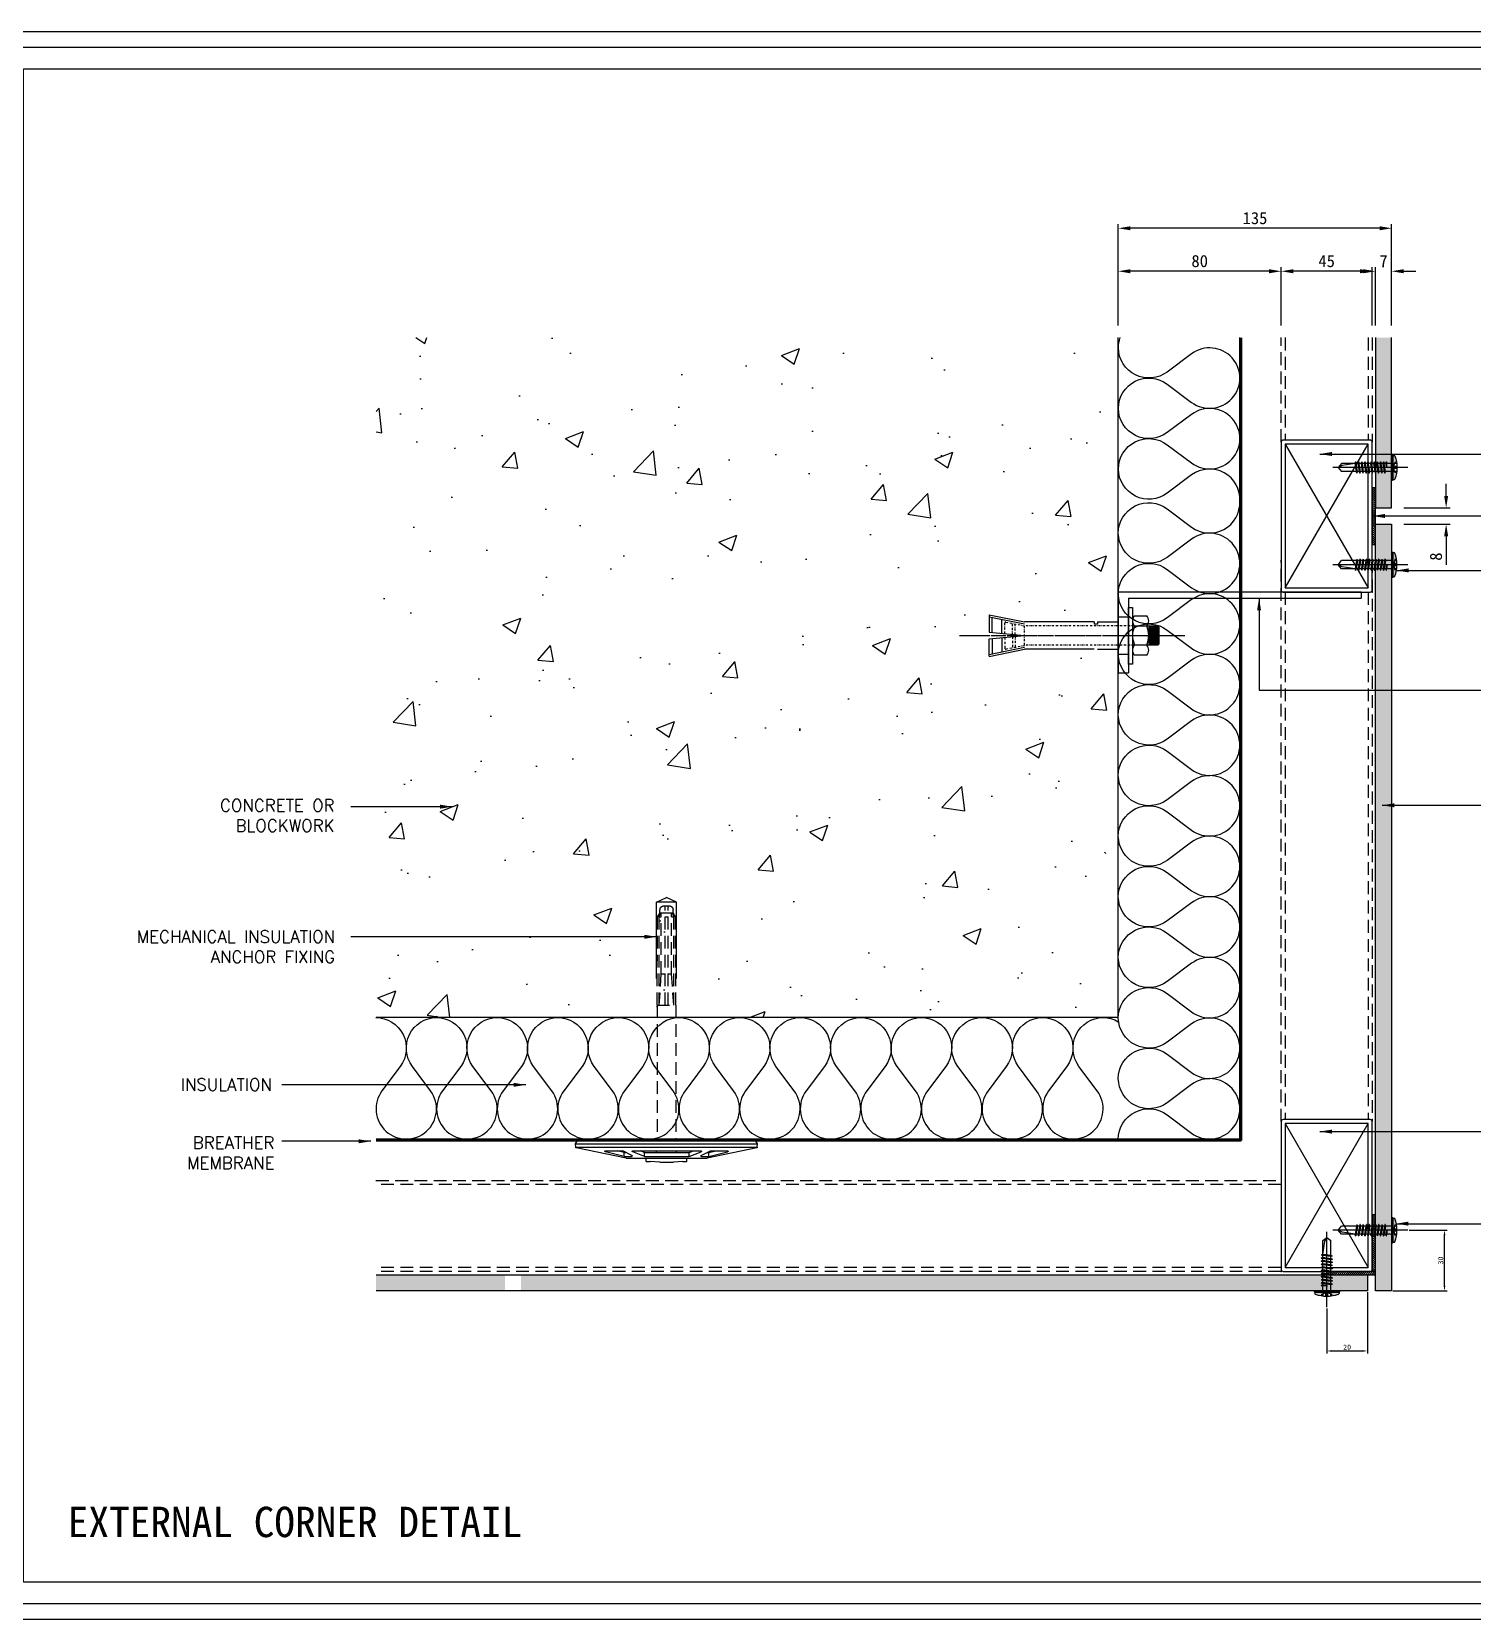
# Model space of a CAD drawing. Header units: millimetres. Extents: x 6755 to 21493, y 282 to 5565.
# Drawn here: x 10101 to 10812, y 2635 to 3419 of the extents above; entities that cross this region are included whole.
import ezdxf

# ---------------------------------------------------------------- set-up
doc = ezdxf.new("R2010")
doc.units = ezdxf.units.MM
doc.header["$MEASUREMENT"] = 0
for name, pattern in [('CENTER', [7.75, 7.25, -0.25, 0, -0.25]), ('DASHDOTX2', [2, 1, -0.5, 0, -0.5]), ('DASHED2', [9.525, 6.35, -3.175]), ('HIDDEN', [0.375, 0.25, -0.125])]:
    doc.linetypes.add(name, pattern=pattern)
for name, color, linetype in [('3', 3, 'Continuous'), ('Bolt', 1, 'Continuous'), ('BREATHER', 150, 'Continuous'), ('DIM', 1, 'Continuous'), ('Dims', 1, 'Continuous'), ('Dämmstoff Miwo', 6, 'Continuous'), ('INSULATION', 2, 'Continuous'), ('Pressings', 3, 'Continuous'), ('Rohbau', 4, 'Continuous'), ('Structure', 6, 'Continuous')]:
    doc.layers.add(name, color=color, linetype=linetype)
for name, color, linetype, true_color in [('4', 4, 'Continuous', 0x00ffff), ('Components', 7, 'Continuous', 0x000000), ('nt', 7, 'Continuous', 0x994c00), ('NT Panel', 7, 'Continuous', 0xbfff7f), ('TE 07', 7, 'Continuous', 0x000000), ('TEXT', 2, 'Continuous', 0xffff00)]:
    doc.layers.add(name, color=color, linetype=linetype, true_color=true_color)
doc.styles.add('style1', font='simplex.shx')
doc.dimstyles.new('ISO-25', dxfattribs={"dimtxt": 2.5, "dimasz": 2.5, "dimexe": 1.25, "dimexo": 0.625, "dimtad": 1, "dimtxsty": 'Standard', "dimcen": 2.5, "dimadec": 0, "dimazin": 0, "dimtfac": 1, "dimtmove": 0, "dimatfit": 3, "dimfxl": 1, "dimarcsym": 0})
doc.dimstyles.new('Telling', dxfattribs={"dimscale": 2, "dimtxt": 3, "dimasz": 3, "dimexe": 1, "dimexo": 3, "dimgap": 1, "dimtad": 1, "dimdec": 1, "dimrnd": 1, "dimdsep": 46, "dimtxsty": 'Standard', "dimcen": 3, "dimclrd": 1, "dimclre": 1, "dimclrt": 2, "dimadec": 0, "dimazin": 0, "dimtfac": 1, "dimtdec": 1, "dimtofl": 0, "dimtmove": 0, "dimatfit": 0, "dimfxl": 1, "dimtolj": 1, "dimtzin": 0, "dimlwe": -1, "dimarcsym": 0})

# ---------------------------------------------------------------- blocks, each defined once
blk = doc.blocks.new('AL-TEMPLATE')
at = {"color": 9, "true_color": 0xc0c0c0}
blk.add_lwpolyline([(1976.34, 1509.45), (2808.34, 1509.45), (2808.34, 927.05), (1976.34, 927.05)], close=True, dxfattribs=at)
at = {"layer": 'nt', "color": 254, "linetype": 'Continuous', "true_color": 0xd6d6d6}
blk.add_lwpolyline([(1972.34, 1515.25), (1972.34, 921.25), (2812.34, 921.25), (2812.34, 1515.25)], close=True, dxfattribs=at)
at = {"layer": 'TE 07'}
blk.add_lwpolyline([(1984.07, 1501.32), (2709.08, 1501.32), (2709.08, 935.18), (1984.07, 935.18)], close=True, dxfattribs=at)
blk = doc.blocks.new('al-anchor')
at = {"layer": 'Bolt', "linetype": 'CENTER'}
blk.add_line((450.14, 842.38), (450.14, 731.04), dxfattribs=at)
at = {"layer": 'Bolt'}
for p, q in [((439.86, 827.7), (443.41, 810.18)), ((439.91, 827.7), (448.48, 827.7)), ((440.85, 827.7), (444.33, 810.28)), ((448.61, 826.25), (441.21, 826.25)), ((448.48, 827.7), (450.14, 810.18)), ((451.8, 827.7), (450.14, 810.18)), ((451.66, 826.25), (459.07, 826.25)), ((460.37, 827.7), (451.8, 827.7)), ((459.43, 827.7), (455.95, 810.28)), ((460.42, 827.7), (456.87, 810.28)), ((449.08, 821.34), (442.12, 821.34)), ((451.19, 821.34), (458.16, 821.34)), ((443.41, 775.78), (443.41, 810.18)), ((456.87, 775.78), (456.87, 810.28)), ((443.41, 774.2), (443.41, 763.88)), ((455.68, 774.2), (455.68, 775.78)), ((456.87, 775.78), (455.68, 775.78)), ((456.87, 774.2), (455.68, 774.2)), ((456.87, 774.2), (456.87, 763.88)), ((440.9, 763.88), (440.9, 758.88)), ((459.37, 763.88), (440.9, 763.88)), ((459.37, 763.88), (459.37, 758.88)), ((440.39, 749.86), (440.39, 755.86)), ((445.39, 744.36), (445.39, 755.86)), ((454.89, 755.86), (454.89, 744.36)), ((459.89, 755.86), (459.89, 749.86)), ((454.89, 748.86), (445.39, 748.86)), ((454.89, 748.36), (445.39, 748.36)), ((454.89, 747.86), (445.39, 747.86)), ((454.89, 747.36), (445.39, 747.36)), ((454.89, 746.86), (445.39, 746.86)), ((454.89, 746.36), (445.39, 746.36)), ((454.89, 745.86), (445.39, 745.86)), ((454.89, 745.36), (445.39, 745.36)), ((454.89, 744.86), (445.39, 744.86)), ((454.89, 744.36), (445.39, 744.36)), ((445.39, 744.36), (445.89, 743.86)), ((454.39, 743.86), (445.89, 743.86)), ((454.39, 743.86), (454.89, 744.36))]:
    blk.add_line(p, q, dxfattribs=at)
at = {"layer": 'Bolt', "linetype": 'DASHDOTX2'}
for p, q in [((443.46, 819.5), (445.3, 810.28)), ((449.21, 819.98), (443.96, 819.98)), ((449.57, 816.12), (444.14, 816.12)), ((450.7, 816.12), (456.14, 816.12)), ((451.07, 819.98), (456.31, 819.98)), ((456.81, 819.5), (454.98, 810.28)), ((449.7, 814.8), (444.4, 814.8)), ((445.39, 755.86), (445.39, 810.18)), ((445.39, 810.18), (454.89, 810.18)), ((450.58, 814.8), (455.88, 814.8)), ((454.89, 755.86), (454.89, 810.18))]:
    blk.add_line(p, q, dxfattribs=at)
at = {"layer": 'Bolt'}
blk.add_lwpolyline([(436, 758.88), (464, 758.88), (464, 756.88), (436, 756.88)], close=True, dxfattribs=at)
at = {"layer": 'Bolt', "linetype": 'DASHDOTX2'}
for centre, start, end in [((443.98, 819.46), 91.52986, 176.30446), ((456.3, 819.46), 3.69554, 88.47014)]:
    blk.add_arc(centre, 0.513, start, end, dxfattribs=at)
at = {"layer": 'Bolt'}
for centre, radius, start, end in [((442.89, 753.3), 3.58, 45.68303, 134.31697), ((450.14, 745.29), 11.58, 65.79031, 114.20969), ((457.39, 753.3), 3.58, 45.68303, 134.31697), ((442.89, 752.42), 3.58, 225.68303, 314.31697), ((450.14, 760.42), 11.58, 245.79031, 294.20969), ((457.39, 752.42), 3.58, 225.68303, 314.31697)]:
    blk.add_arc(centre, radius, start, end, dxfattribs=at)
blk = doc.blocks.new('AL-BRACKET')
at = {"layer": 'Pressings'}
for p, q in [((-5145.55, 4124.62), (-5185.55, 4124.62)), ((-5185.55, 4124.62), (-5185.55, 4119.62)), ((-5145.55, 4004.62), (-5145.55, 4124.62)), ((-5148.55, 4119.62), (-5185.55, 4119.62)), ((-5148.55, 4119.62), (-5148.55, 4004.62)), ((-5145.55, 4004.62), (-5148.55, 4004.62))]:
    blk.add_line(p, q, dxfattribs=at)
blk = doc.blocks.new('*D85')
at = {"layer": 'Defpoints', "color": 0, "transparency": 16777216}
for p in [(10772.16, 3183.36), (10799.07, 3183.36), (10772.16, 3175.36)]:
    blk.add_point(p, dxfattribs=at)
at = {"layer": 'Dims', "color": 1, "lineweight": -2, "transparency": 16777216}
for p, q in [((10799.07, 3189.36), (10799.07, 3195.36)), ((10799.07, 3169.36), (10799.07, 3155.36))]:
    blk.add_line(p, q, dxfattribs=at)
at = {"layer": 'Dims', "color": 1, "transparency": 16777216}
for p, q in [((10778.16, 3183.36), (10801.07, 3183.36)), ((10778.16, 3175.36), (10801.07, 3175.36))]:
    blk.add_line(p, q, dxfattribs=at)
for points in [[(10798.07, 3189.36), (10800.07, 3189.36), (10799.07, 3183.36)], [(10798.07, 3169.36), (10800.07, 3169.36), (10799.07, 3175.36)]]:
    blk.add_solid(points, dxfattribs=at)
at = {"layer": 'Dims', "color": 2, "transparency": 16777216, "insert": (10794.07, 3159.36), "char_height": 6, "attachment_point": 5, "rotation": 90}
blk.add_mtext('\\A1;8', dxfattribs=at)
blk = doc.blocks.new('75-45_pipe')
at = {"layer": '3', "color": 4}
for p, q in [((-3668.12, 5689.5), (-3739.12, 5648.5)), ((-3739.12, 5689.5), (-3668.12, 5648.5))]:
    blk.add_line(p, q, dxfattribs=at)
blk.add_lwpolyline([(-3740.12, 5646.5), (-3667.12, 5646.5, 0.414214), (-3666.12, 5647.5), (-3666.12, 5690.5, 0.414214), (-3667.12, 5691.5), (-3740.12, 5691.5, 0.414214), (-3741.12, 5690.5), (-3741.12, 5647.5, 0.414214)], format="xyb", close=True, dxfattribs=at)
blk.add_lwpolyline([(-3739.12, 5648.5), (-3668.12, 5648.5), (-3668.12, 5689.5), (-3739.12, 5689.5)], close=True, dxfattribs=at)
at = {"layer": 'DIM'}
for p in [(-3741.12, 5691.5), (-3666.12, 5691.5), (-3741.12, 5646.5), (-3666.12, 5646.5)]:
    blk.add_point(p, dxfattribs=at)
blk = doc.blocks.new('Insulation Anchor')
at = {"layer": 'Components'}
for p, q in [((23834.64, 1327.21), (23832.33, 1322.27)), ((23834.64, 1317.34), (23834.64, 1327.21)), ((23872.33, 1327.21), (23834.64, 1327.21)), ((23834.64, 1317.34), (23832.33, 1322.27)), ((23872.33, 1317.34), (23834.64, 1317.34))]:
    blk.add_line(p, q, dxfattribs=at)
for points in [[(23953.88, 1367.29), (23952.33, 1366.3)], [(23952.33, 1366.3), (23952.33, 1278.31)], [(23953.88, 1367.29), (23953.88, 1277.33)], [(23955.65, 1367.15), (23953.88, 1367.29)], [(23955.65, 1367.15), (23955.65, 1277.47)], [(23955.93, 1366.87), (23955.93, 1366.94), (23955.86, 1366.94), (23955.86, 1367.01), (23955.79, 1367.01), (23955.79, 1367.08), (23955.72, 1367.08), (23955.65, 1367.15)], [(23960.95, 1342.29), (23955.93, 1366.87)], [(23957.84, 1352.46), (23957.84, 1352.53), (23957.77, 1352.6), (23957.77, 1352.68), (23957.7, 1352.68), (23957.63, 1352.68), (23957.56, 1352.68), (23957.49, 1352.68), (23957.41, 1352.6), (23957.34, 1352.53), (23957.34, 1352.46)], [(23957.34, 1352.46), (23957.34, 1344.13)], [(23960.1, 1343.14), (23957.84, 1352.46)], [(23958.19, 1343.14), (23957.34, 1346.6)], [(23957.34, 1344.13), (23957.41, 1343.92)], [(23959.67, 1339.4), (23957.41, 1343.92)], [(23958.19, 1343.14), (23958.19, 1342.37)], [(23960.1, 1343.14), (23958.19, 1343.14)], [(23960.1, 1343.14), (23960.1, 1339.54)], [(23960.95, 1342.29), (23960.95, 1302.25)], [(23957.84, 1339.05), (23957.77, 1339.05), (23957.77, 1339.12), (23957.7, 1339.12), (23957.7, 1339.19), (23957.63, 1339.19), (23957.56, 1339.19), (23957.49, 1339.19), (23957.49, 1339.12), (23957.41, 1339.12), (23957.41, 1339.05), (23957.34, 1339.05), (23957.34, 1338.98), (23957.34, 1338.9)], [(23957.34, 1338.9), (23957.34, 1305.29)], [(23960.1, 1333.11), (23958.19, 1333.11), (23957.34, 1335.3)], [(23960.1, 1333.11), (23957.84, 1338.98)], [(23958.19, 1333.11), (23958.19, 1311.15)], [(23959.67, 1339.4), (23959.75, 1339.4), (23959.75, 1339.33), (23959.82, 1339.33), (23959.82, 1339.26), (23959.89, 1339.26), (23959.96, 1339.26), (23959.96, 1339.33), (23960.03, 1339.33), (23960.03, 1339.4), (23960.1, 1339.4), (23960.1, 1339.47), (23960.1, 1339.54)], [(23960.1, 1333.11), (23960.1, 1311.15)], [(23958.19, 1327.18), (23957.34, 1327.18)], [(23962.57, 1332.27), (23960.95, 1332.27)], [(23962.57, 1332.27), (23962.57, 1330.29)], [(23963.06, 1325.63), (23962.57, 1330.29)], [(23963.06, 1325.63), (23963.06, 1318.92)], [(23958.19, 1317.37), (23957.34, 1317.37)], [(23962.57, 1314.26), (23963.06, 1318.92)], [(23960.1, 1311.15), (23958.19, 1311.15), (23957.34, 1308.96)], [(23960.1, 1311.15), (23957.84, 1305.22)], [(23962.57, 1312.28), (23960.95, 1312.28)], [(23962.57, 1314.26), (23962.57, 1312.28)], [(23955.93, 1277.68), (23960.95, 1302.25)], [(23957.34, 1305.29), (23957.34, 1305.22), (23957.41, 1305.22), (23957.41, 1305.15), (23957.49, 1305.15), (23957.49, 1305.08), (23957.56, 1305.08), (23957.63, 1305.08), (23957.7, 1305.08), (23957.7, 1305.15), (23957.77, 1305.15), (23957.84, 1305.22)], [(23959.67, 1305.15), (23957.41, 1300.63)], [(23958.19, 1302.25), (23958.19, 1301.41)], [(23960.1, 1305.01), (23960.1, 1305.08), (23960.1, 1305.15), (23960.03, 1305.22), (23959.96, 1305.22), (23959.96, 1305.29), (23959.89, 1305.29), (23959.82, 1305.29), (23959.82, 1305.22), (23959.75, 1305.22), (23959.67, 1305.22), (23959.67, 1305.15)], [(23960.1, 1305.01), (23960.1, 1301.41)], [(23960.1, 1301.41), (23958.19, 1301.41), (23957.34, 1297.95)], [(23957.41, 1300.63), (23957.34, 1300.42)], [(23957.34, 1300.42), (23957.34, 1292.16)], [(23960.1, 1301.41), (23957.84, 1292.09)], [(23957.34, 1292.16), (23957.34, 1292.09), (23957.34, 1292.01), (23957.41, 1292.01), (23957.41, 1291.94), (23957.49, 1291.94), (23957.49, 1291.87), (23957.56, 1291.87), (23957.63, 1291.87), (23957.7, 1291.87), (23957.7, 1291.94), (23957.77, 1291.94), (23957.77, 1292.01), (23957.84, 1292.01), (23957.84, 1292.09)], [(23955.65, 1277.47), (23953.88, 1277.33), (23952.33, 1278.31)], [(23955.65, 1277.47), (23955.72, 1277.47), (23955.79, 1277.47), (23955.79, 1277.54), (23955.86, 1277.54), (23955.86, 1277.61), (23955.93, 1277.61), (23955.93, 1277.68)]]:
    blk.add_lwpolyline(points, dxfattribs=at)
at = {"layer": 'Components', "linetype": 'HIDDEN', "ltscale": 25}
for points in [[(23838.39, 1325.56), (23838.25, 1325.49), (23838.18, 1325.49), (23838.11, 1325.49), (23837.97, 1325.49), (23837.9, 1325.49), (23837.76, 1325.42), (23837.69, 1325.42), (23837.62, 1325.35), (23837.55, 1325.35), (23837.4, 1325.28), (23837.33, 1325.2), (23837.26, 1325.2), (23837.19, 1325.13), (23837.12, 1325.06), (23837.05, 1324.99), (23836.98, 1324.92), (23836.91, 1324.85), (23836.84, 1324.78), (23836.77, 1324.71), (23836.7, 1324.64), (23836.7, 1324.57), (23836.63, 1324.5), (23836.56, 1324.43), (23836.56, 1324.29), (23836.49, 1324.22), (23836.49, 1324.15), (23836.42, 1324), (23836.42, 1323.93), (23836.42, 1323.86), (23836.42, 1323.72), (23836.35, 1323.65), (23836.35, 1323.51)], [(23839.81, 1325.56), (23838.39, 1325.56)], [(23841.78, 1326.69), (23839.81, 1325.49)], [(23841.78, 1325.84), (23839.81, 1325.2)], [(23839.81, 1325.49), (23839.81, 1319.06)], [(23885.5, 1326.97), (23841.78, 1326.69)], [(23841.78, 1326.69), (23841.78, 1326.69)], [(23885.5, 1325.84), (23841.78, 1325.84)], [(23841.78, 1325.84), (23841.78, 1324.85)], [(23885.5, 1325.84), (23869.96, 1324.85)], [(23885.5, 1327.04), (23885.5, 1317.51)], [(23885.5, 1326.97), (23952.33, 1326.97)], [(23836.35, 1321.04), (23836.35, 1320.9), (23836.42, 1320.83), (23836.42, 1320.76), (23836.42, 1320.61), (23836.42, 1320.54), (23836.49, 1320.47), (23836.49, 1320.33), (23836.56, 1320.26), (23836.56, 1320.19), (23836.63, 1320.05), (23836.7, 1319.98), (23836.7, 1319.91), (23836.77, 1319.84), (23836.84, 1319.77), (23836.91, 1319.7), (23836.98, 1319.63), (23837.05, 1319.56), (23837.12, 1319.48), (23837.19, 1319.41), (23837.26, 1319.34), (23837.33, 1319.34), (23837.4, 1319.27), (23837.55, 1319.2), (23837.62, 1319.2), (23837.69, 1319.13), (23837.76, 1319.13), (23837.9, 1319.13), (23837.97, 1319.06), (23838.11, 1319.06), (23838.18, 1319.06), (23838.25, 1319.06), (23838.39, 1319.06)], [(23836.42, 1323.51), (23836.42, 1321.04)], [(23885.5, 1323.02), (23836.42, 1323.02)], [(23885.5, 1321.53), (23836.42, 1321.53)], [(23839.81, 1319.06), (23838.39, 1319.06)], [(23869.96, 1324.85), (23839.81, 1324.85)], [(23869.96, 1319.77), (23839.81, 1319.77)], [(23841.78, 1318.71), (23839.81, 1319.34)], [(23841.78, 1317.86), (23839.81, 1319.06)], [(23841.78, 1323.02), (23841.78, 1321.53)], [(23841.78, 1319.77), (23841.78, 1318.71)], [(23885.5, 1318.71), (23841.78, 1318.71)], [(23885.5, 1317.65), (23841.78, 1317.86)], [(23841.78, 1317.86), (23841.78, 1317.86)], [(23869.96, 1324.85), (23869.96, 1323.02)], [(23869.96, 1321.53), (23869.96, 1319.77)], [(23885.5, 1318.71), (23869.96, 1319.77)], [(23885.5, 1317.65), (23952.33, 1317.65)]]:
    blk.add_lwpolyline(points, dxfattribs=at)
blk = doc.blocks.new('*D131')
at = {"layer": 'Defpoints', "color": 0, "transparency": 16777216}
for p in [(10764.16, 3300.29), (10764.16, 3267.55), (10772.16, 3267.55)]:
    blk.add_point(p, dxfattribs=at)
at = {"layer": 'Dims', "color": 1, "transparency": 16777216}
for p, q in [((10764.16, 3273.55), (10764.16, 3302.29)), ((10772.16, 3273.55), (10772.16, 3302.29))]:
    blk.add_line(p, q, dxfattribs=at)
at = {"layer": 'Dims', "color": 1, "lineweight": -2, "transparency": 16777216}
for p, q in [((10758.16, 3300.29), (10752.16, 3300.29)), ((10778.16, 3300.29), (10784.16, 3300.29))]:
    blk.add_line(p, q, dxfattribs=at)
at = {"layer": 'Dims', "color": 1, "transparency": 16777216}
for points in [[(10758.16, 3301.29), (10758.16, 3299.29), (10764.16, 3300.29)], [(10778.16, 3301.29), (10778.16, 3299.29), (10772.16, 3300.29)]]:
    blk.add_solid(points, dxfattribs=at)
at = {"layer": 'Dims', "color": 2, "transparency": 16777216, "insert": (10768.16, 3305.29), "char_height": 6, "attachment_point": 5}
blk.add_mtext('\\A1;7', dxfattribs=at)
blk = doc.blocks.new('*D132')
at = {"layer": 'Defpoints', "color": 0, "transparency": 16777216}
for p in [(10717.56, 3300.29), (10717.56, 3267.55), (10762.56, 3267.55)]:
    blk.add_point(p, dxfattribs=at)
at = {"layer": 'Dims', "color": 1, "transparency": 16777216}
for p, q in [((10717.56, 3273.55), (10717.56, 3302.29)), ((10762.56, 3273.55), (10762.56, 3302.29))]:
    blk.add_line(p, q, dxfattribs=at)
at = {"layer": 'Dims', "color": 1, "lineweight": -2, "transparency": 16777216}
blk.add_line((10756.56, 3300.29), (10723.56, 3300.29), dxfattribs=at)
at = {"layer": 'Dims', "color": 1, "transparency": 16777216}
for points in [[(10723.56, 3301.29), (10723.56, 3299.29), (10717.56, 3300.29)], [(10756.56, 3301.29), (10756.56, 3299.29), (10762.56, 3300.29)]]:
    blk.add_solid(points, dxfattribs=at)
at = {"layer": 'Dims', "color": 2, "transparency": 16777216, "insert": (10740.06, 3305.29), "char_height": 6, "attachment_point": 5}
blk.add_mtext('\\A1;45', dxfattribs=at)
blk = doc.blocks.new('*D133')
at = {"layer": 'Defpoints', "color": 0, "transparency": 16777216}
for p in [(10637.16, 3300.29), (10637.16, 3268.18), (10717.56, 3268.18)]:
    blk.add_point(p, dxfattribs=at)
at = {"layer": 'Dims', "color": 1, "transparency": 16777216}
for p, q in [((10637.16, 3274.18), (10637.16, 3302.29)), ((10717.56, 3274.18), (10717.56, 3302.29))]:
    blk.add_line(p, q, dxfattribs=at)
at = {"layer": 'Dims', "color": 1, "lineweight": -2, "transparency": 16777216}
blk.add_line((10711.56, 3300.29), (10643.16, 3300.29), dxfattribs=at)
at = {"layer": 'Dims', "color": 1, "transparency": 16777216}
for points in [[(10643.16, 3301.29), (10643.16, 3299.29), (10637.16, 3300.29)], [(10711.56, 3301.29), (10711.56, 3299.29), (10717.56, 3300.29)]]:
    blk.add_solid(points, dxfattribs=at)
at = {"layer": 'Dims', "color": 2, "transparency": 16777216, "insert": (10677.36, 3305.29), "char_height": 6, "attachment_point": 5}
blk.add_mtext('\\A1;80', dxfattribs=at)
blk = doc.blocks.new('*D134')
at = {"layer": 'Defpoints', "color": 0, "transparency": 16777216}
for p in [(10637.16, 3321.51), (10637.16, 3267.55), (10772.16, 3267.55)]:
    blk.add_point(p, dxfattribs=at)
at = {"layer": 'Dims', "color": 1, "transparency": 16777216}
for p, q in [((10637.16, 3273.55), (10637.16, 3323.51)), ((10772.16, 3273.55), (10772.16, 3323.51))]:
    blk.add_line(p, q, dxfattribs=at)
at = {"layer": 'Dims', "color": 1, "lineweight": -2, "transparency": 16777216}
blk.add_line((10766.16, 3321.51), (10643.16, 3321.51), dxfattribs=at)
at = {"layer": 'Dims', "color": 1, "transparency": 16777216}
for points in [[(10643.16, 3322.51), (10643.16, 3320.51), (10637.16, 3321.51)], [(10766.16, 3322.51), (10766.16, 3320.51), (10772.16, 3321.51)]]:
    blk.add_solid(points, dxfattribs=at)
at = {"layer": 'Dims', "color": 2, "transparency": 16777216, "insert": (10704.66, 3326.51), "char_height": 6, "attachment_point": 5}
blk.add_mtext('\\A1;135', dxfattribs=at)
blk = doc.blocks.new('SDS')
at = {"layer": 'Bolt', "linetype": 'ByBlock'}
h = blk.add_hatch(color=256, dxfattribs=at)
edge = h.paths.add_edge_path()
edge.add_ellipse((2174.69, 2125.01), major_axis=(0.122, 0.122), ratio=1, start_angle=227.4952, end_angle=310.17531, ccw=False)
edge.add_line((2174.7, 2124.83), (2174.22, 2124.83))
edge.add_ellipse((2174.24, 2125.22), major_axis=(-0.273, 0.273), ratio=1, start_angle=58.6705, end_angle=131.97541, ccw=False)
edge.add_ellipse((2189.61, 2130.83), major_axis=(11.84, 11.84), ratio=1, start_angle=143.55947, end_angle=154.91551, ccw=False)
edge.add_line((2173.05, 2128.34), (2173.88, 2128.34))
edge.add_line((2173.88, 2128.34), (2174.53, 2130.83))
edge.add_line((2174.53, 2130.83), (2173.88, 2133.33))
edge.add_line((2173.88, 2133.33), (2173.05, 2133.33))
edge.add_ellipse((2189.61, 2130.83), major_axis=(-11.84, 11.84), ratio=1, start_angle=25.08859, end_angle=36.4366, ccw=False)
edge.add_ellipse((2174.24, 2136.45), major_axis=(-0.273, 0.273), ratio=1, start_angle=-41.97541, end_angle=31.58846, ccw=False)
edge.add_line((2174.22, 2136.83), (2174.7, 2136.83))
edge.add_ellipse((2174.69, 2136.66), major_axis=(0.122, 0.122), ratio=1, start_angle=319.82469, end_angle=402.5048, ccw=False)
edge.add_line((2174.87, 2136.67), (2174.87, 2124.99))
for points in [[(2178.2, 2133.48), (2177.88, 2130.76), (2177.82, 2130.74), (2177.78, 2130.78), (2178.11, 2133.58), (2178.18, 2133.57)], [(2179.36, 2133.58), (2179.41, 2133.58), (2179.43, 2133.56), (2179.45, 2133.48), (2178.81, 2128.1), (2178.75, 2128.08), (2178.7, 2128.1)], [(2180.9, 2133.58), (2180.95, 2133.58), (2180.97, 2133.56), (2180.99, 2133.48), (2180.35, 2128.1), (2180.29, 2128.08), (2180.24, 2128.1)], [(2182.44, 2133.58), (2182.49, 2133.58), (2182.51, 2133.56), (2182.53, 2133.48), (2181.89, 2128.1), (2181.83, 2128.08), (2181.78, 2128.1)], [(2183.98, 2133.58), (2184.03, 2133.58), (2184.05, 2133.56), (2184.07, 2133.48), (2183.43, 2128.1), (2183.37, 2128.08), (2183.32, 2128.1)], [(2185.52, 2133.58), (2185.57, 2133.58), (2185.59, 2133.56), (2185.61, 2133.48), (2184.97, 2128.1), (2184.91, 2128.08), (2184.86, 2128.1)], [(2187.06, 2133.58), (2187.11, 2133.58), (2187.13, 2133.56), (2187.15, 2133.48), (2186.51, 2128.1), (2186.45, 2128.08), (2186.41, 2128.1)], [(2188.6, 2133.58), (2188.65, 2133.58), (2188.67, 2133.56), (2188.69, 2133.48), (2188.05, 2128.1), (2187.99, 2128.08), (2187.95, 2128.1)], [(2190.14, 2133.58), (2190.19, 2133.58), (2190.21, 2133.56), (2190.23, 2133.48), (2189.59, 2128.1), (2189.53, 2128.08), (2189.49, 2128.1)], [(2191.68, 2133.58), (2191.73, 2133.58), (2191.75, 2133.56), (2191.77, 2133.48), (2191.13, 2128.1), (2191.07, 2128.08), (2191.03, 2128.1)], [(2193.22, 2133.58), (2193.27, 2133.58), (2193.3, 2133.56), (2193.32, 2133.48), (2192.68, 2128.1), (2192.62, 2128.08), (2192.57, 2128.1)]]:
    blk.add_hatch(color=256, dxfattribs=at).paths.add_polyline_path(points)
at = {"layer": 'Bolt'}
for p, q in [((2176.23, 2132.83), (2177.87, 2132.83)), ((2177.78, 2130.78), (2178.11, 2133.58)), ((2177.78, 2130.78), (2177.88, 2132.83)), ((2178.07, 2133.56), (2177.88, 2132.83)), ((2177.88, 2130.76), (2178.21, 2133.52)), ((2177.88, 2130.76), (2178.38, 2132.83)), ((2178.18, 2133.57), (2178.38, 2132.83)), ((2178.38, 2132.83), (2179.12, 2132.83)), ((2178.5, 2128.83), (2179.12, 2132.83)), ((2178.7, 2128.1), (2179.36, 2133.58)), ((2178.81, 2128.1), (2179.45, 2133.52)), ((2179, 2128.83), (2179.62, 2132.83)), ((2179.32, 2133.56), (2179.12, 2132.83)), ((2179.42, 2133.57), (2179.62, 2132.83)), ((2179.62, 2132.83), (2180.36, 2132.83)), ((2179.62, 2132.83), (2180.66, 2132.83)), ((2180.04, 2128.83), (2180.66, 2132.83)), ((2180.24, 2128.1), (2180.9, 2133.58)), ((2180.35, 2128.1), (2180.99, 2133.52)), ((2180.54, 2128.83), (2181.16, 2132.83)), ((2180.86, 2133.56), (2180.66, 2132.83)), ((2180.96, 2133.57), (2181.16, 2132.83)), ((2181.16, 2132.83), (2181.9, 2132.83)), ((2181.16, 2132.83), (2182.21, 2132.83)), ((2181.58, 2128.83), (2182.21, 2132.83)), ((2181.78, 2128.1), (2182.44, 2133.58)), ((2181.89, 2128.1), (2182.53, 2133.52)), ((2182.08, 2128.83), (2182.7, 2132.83)), ((2182.4, 2133.56), (2182.21, 2132.83)), ((2182.51, 2133.57), (2182.7, 2132.83)), ((2182.7, 2132.83), (2183.44, 2132.83)), ((2182.7, 2132.83), (2183.75, 2132.83)), ((2183.12, 2128.83), (2183.75, 2132.83)), ((2183.32, 2128.1), (2183.98, 2133.58)), ((2183.43, 2128.1), (2184.07, 2133.52)), ((2183.62, 2128.83), (2184.25, 2132.83)), ((2183.94, 2133.56), (2183.75, 2132.83)), ((2184.05, 2133.57), (2184.25, 2132.83)), ((2184.25, 2132.83), (2184.98, 2132.83)), ((2184.25, 2132.83), (2185.29, 2132.83)), ((2184.67, 2128.83), (2185.29, 2132.83)), ((2184.86, 2128.1), (2185.52, 2133.58)), ((2184.97, 2128.1), (2185.62, 2133.52)), ((2185.16, 2128.83), (2185.79, 2132.83)), ((2185.48, 2133.56), (2185.29, 2132.83)), ((2185.59, 2133.57), (2185.79, 2132.83)), ((2185.79, 2132.83), (2186.52, 2132.83)), ((2185.79, 2132.83), (2186.83, 2132.83)), ((2186.21, 2128.83), (2186.83, 2132.83)), ((2186.41, 2128.1), (2187.06, 2133.58)), ((2186.51, 2128.1), (2187.16, 2133.52)), ((2186.71, 2128.83), (2187.33, 2132.83)), ((2187.02, 2133.56), (2186.83, 2132.83)), ((2187.13, 2133.57), (2187.33, 2132.83)), ((2187.33, 2132.83), (2188.06, 2132.83)), ((2187.33, 2132.83), (2188.37, 2132.83)), ((2187.75, 2128.83), (2188.37, 2132.83)), ((2187.95, 2128.1), (2188.6, 2133.58)), ((2188.05, 2128.1), (2188.7, 2133.52)), ((2188.25, 2128.83), (2188.87, 2132.83)), ((2188.56, 2133.56), (2188.37, 2132.83)), ((2188.67, 2133.57), (2188.87, 2132.83)), ((2188.87, 2132.83), (2189.6, 2132.83)), ((2188.87, 2132.83), (2189.91, 2132.83)), ((2189.29, 2128.83), (2189.91, 2132.83)), ((2189.49, 2128.1), (2190.14, 2133.58)), ((2189.59, 2128.1), (2190.24, 2133.52)), ((2189.79, 2128.83), (2190.41, 2132.83)), ((2190.1, 2133.56), (2189.91, 2132.83)), ((2190.21, 2133.57), (2190.41, 2132.83)), ((2190.41, 2132.83), (2191.14, 2132.83)), ((2190.41, 2132.83), (2191.45, 2132.83)), ((2190.83, 2128.83), (2191.45, 2132.83)), ((2191.03, 2128.1), (2191.68, 2133.58)), ((2191.13, 2128.1), (2191.78, 2133.52)), ((2191.33, 2128.83), (2191.95, 2132.83)), ((2191.64, 2133.56), (2191.45, 2132.83)), ((2191.75, 2133.57), (2191.95, 2132.83)), ((2191.95, 2132.83), (2192.68, 2132.83)), ((2191.95, 2132.83), (2192.99, 2132.83)), ((2192.37, 2128.83), (2192.99, 2132.83)), ((2192.57, 2128.1), (2193.22, 2133.58)), ((2192.68, 2128.1), (2193.32, 2133.52)), ((2192.87, 2128.83), (2193.49, 2132.83)), ((2193.19, 2133.56), (2192.99, 2132.83)), ((2192.99, 2132.83), (2200.28, 2132.83)), ((2193.29, 2133.57), (2193.49, 2132.83)), ((2193.49, 2132.83), (2199.97, 2131.83)), ((2200.28, 2132.83), (2201.87, 2130.83)), ((2176.23, 2128.83), (2178.5, 2128.83)), ((2178.7, 2128.1), (2178.5, 2128.83)), ((2178.81, 2128.1), (2179, 2128.83)), ((2179, 2128.83), (2180.04, 2128.83)), ((2180.24, 2128.1), (2180.04, 2128.83)), ((2180.35, 2128.1), (2180.54, 2128.83)), ((2180.54, 2128.83), (2181.58, 2128.83)), ((2181.78, 2128.1), (2181.58, 2128.83)), ((2181.89, 2128.1), (2182.08, 2128.83)), ((2182.08, 2128.83), (2183.12, 2128.83)), ((2183.32, 2128.1), (2183.12, 2128.83)), ((2183.43, 2128.1), (2183.62, 2128.83)), ((2183.62, 2128.83), (2184.67, 2128.83)), ((2184.86, 2128.1), (2184.67, 2128.83)), ((2184.97, 2128.1), (2185.16, 2128.83)), ((2185.16, 2128.83), (2186.21, 2128.83)), ((2186.41, 2128.1), (2186.21, 2128.83)), ((2186.51, 2128.1), (2186.71, 2128.83)), ((2186.71, 2128.83), (2187.75, 2128.83)), ((2187.95, 2128.1), (2187.75, 2128.83)), ((2188.05, 2128.1), (2188.25, 2128.83)), ((2188.25, 2128.83), (2189.29, 2128.83)), ((2189.49, 2128.1), (2189.29, 2128.83)), ((2189.59, 2128.1), (2189.79, 2128.83)), ((2189.79, 2128.83), (2190.83, 2128.83)), ((2191.03, 2128.1), (2190.83, 2128.83)), ((2191.13, 2128.1), (2191.33, 2128.83)), ((2191.33, 2128.83), (2200.28, 2128.83)), ((2192.57, 2128.1), (2192.37, 2128.83)), ((2192.68, 2128.1), (2192.87, 2128.83)), ((2199.97, 2131.83), (2201.86, 2130.83)), ((2201.87, 2130.83), (2200.28, 2128.83))]:
    blk.add_line(p, q, dxfattribs=at)
at = {"layer": 'Bolt', "linetype": 'CENTER', "ltscale": 10}
blk.add_line((2167.45, 2130.83), (2204.55, 2130.83), dxfattribs=at)
at = {"layer": 'Bolt'}
for points in [[(2172.97, 2132.74), (2174.04, 2132.74)], [(2173.05, 2133.33), (2173.88, 2133.33)], [(2173.88, 2128.34), (2174.53, 2130.83), (2173.88, 2133.33)], [(2174.7, 2136.83), (2174.22, 2136.83)], [(2174.87, 2125.02), (2174.87, 2136.65)], [(2172.86, 2130.83), (2174.53, 2130.83)], [(2172.87, 2131.35), (2174.4, 2131.35)], [(2172.87, 2130.32), (2174.4, 2130.32)], [(2172.97, 2128.93), (2174.04, 2128.93)], [(2173.05, 2128.34), (2173.88, 2128.34)], [(2174.7, 2124.83), (2174.22, 2124.83)]]:
    blk.add_lwpolyline(points, dxfattribs=at)
for points in [[(2174.22, 2136.83, 0.333092), (2173.86, 2136.54, 30.48754)], [(2174.69, 2136.83, -0.452147), (2174.87, 2136.65, -30.48754)], [(2174.22, 2124.83, -0.333092), (2173.86, 2125.13, -30.48754)], [(2174.69, 2124.83, 0.452147), (2174.87, 2125.02, 30.48754)]]:
    blk.add_lwpolyline(points, format="xyb", dxfattribs=at)
at = {"layer": 'Bolt', "linetype": 'ByBlock'}
for points in [[(2175.45, 2136.79, 1.038004), (2174.87, 2136.79, 0.043022)], [(2175.45, 2134.09, -1.169667), (2174.87, 2134.09, -0.043022)], [(2174.87, 2134.11, 0.427063), (2176.23, 2132.83, -4.42658)], [(2174.87, 2127.56, -0.447194), (2176.23, 2128.83, 4.42658)], [(2175.45, 2127.62, 1.03754), (2174.87, 2127.62, 0.043022)], [(2175.45, 2124.88, -1.038004), (2174.87, 2124.88, -0.043022)]]:
    blk.add_lwpolyline(points, format="xyb", dxfattribs=at)
for points in [[(2174.87, 2136.79), (2174.87, 2124.88)], [(2175.45, 2124.88), (2175.45, 2136.79)], [(2178.2, 2133.48), (2177.88, 2130.76), (2177.82, 2130.74), (2177.78, 2130.78), (2178.11, 2133.58), (2178.18, 2133.57), (2178.2, 2133.48)]]:
    blk.add_lwpolyline(points, dxfattribs=at)
at = {"layer": 'Bolt'}
for centre, radius, start, end in [((2189.61, 2130.83), 16.75, 160.08859, 199.91141), ((2178.13, 2133.49), 0.0925, 60.07535, 130.13388), ((2179.38, 2133.49), 0.0925, 60.07535, 130.13388), ((2180.92, 2133.49), 0.0925, 60.07535, 130.13388), ((2182.46, 2133.49), 0.0925, 60.07535, 130.13388), ((2184, 2133.49), 0.0925, 60.07535, 130.13388), ((2185.54, 2133.49), 0.0925, 60.07535, 130.13388), ((2187.08, 2133.49), 0.0925, 60.07535, 130.13388), ((2188.62, 2133.49), 0.0925, 60.07535, 130.13388), ((2190.16, 2133.49), 0.0925, 60.07535, 130.13388), ((2191.7, 2133.49), 0.0925, 60.07535, 130.13388), ((2193.25, 2133.49), 0.0925, 60.07535, 130.13388), ((2177.83, 2130.8), 0.0602, 200.68507, 319.27288), ((2178.75, 2128.18), 0.0925, 240.07535, 310.13388), ((2180.29, 2128.18), 0.0925, 240.07535, 310.13388), ((2181.83, 2128.18), 0.0925, 240.07535, 310.13388), ((2183.37, 2128.18), 0.0925, 240.07535, 310.13388), ((2184.91, 2128.18), 0.0925, 240.07535, 310.13388), ((2186.45, 2128.18), 0.0925, 240.07535, 310.13388), ((2187.99, 2128.18), 0.0925, 240.07535, 310.13388), ((2189.53, 2128.18), 0.0925, 240.07535, 310.13388), ((2191.07, 2128.18), 0.0925, 240.07535, 310.13388), ((2192.62, 2128.18), 0.0925, 240.07535, 310.13388)]:
    blk.add_arc(centre, radius, start, end, dxfattribs=at)
blk = doc.blocks.new('*D191')
at = {"layer": 'Defpoints', "color": 0, "transparency": 16777216}
for p in [(10760.16, 2796.67), (10740.16, 2788.67), (10760.16, 2767.01)]:
    blk.add_point(p, dxfattribs=at)
at = {"layer": 'DIM', "color": 1, "lineweight": -2, "transparency": 16777216}
for p, q in [((10760.16, 2796.05), (10760.16, 2765.76)), ((10740.16, 2788.05), (10740.16, 2765.76)), ((10742.66, 2767.01), (10757.66, 2767.01))]:
    blk.add_line(p, q, dxfattribs=at)
at = {"layer": 'DIM', "color": 1, "transparency": 16777216}
for points in [[(10742.66, 2767.43), (10742.66, 2766.59), (10740.16, 2767.01)], [(10757.66, 2767.43), (10757.66, 2766.59), (10760.16, 2767.01)]]:
    blk.add_solid(points, dxfattribs=at)
at = {"layer": 'DIM', "color": 0, "transparency": 16777216, "insert": (10750.16, 2768.88), "char_height": 2.5, "attachment_point": 5}
blk.add_mtext('20', dxfattribs=at)
blk = doc.blocks.new('*D192')
at = {"layer": 'Defpoints', "color": 0, "transparency": 16777216}
for p in [(10780.16, 2826.67), (10798.26, 2826.67), (10772.16, 2796.67)]:
    blk.add_point(p, dxfattribs=at)
at = {"layer": 'DIM', "color": 1, "lineweight": -2, "transparency": 16777216}
for p, q in [((10780.79, 2826.67), (10799.51, 2826.67)), ((10798.26, 2799.17), (10798.26, 2824.17)), ((10772.79, 2796.67), (10799.51, 2796.67))]:
    blk.add_line(p, q, dxfattribs=at)
at = {"layer": 'DIM', "color": 1, "transparency": 16777216}
for points in [[(10797.85, 2824.17), (10798.68, 2824.17), (10798.26, 2826.67)], [(10797.85, 2799.17), (10798.68, 2799.17), (10798.26, 2796.67)]]:
    blk.add_solid(points, dxfattribs=at)
at = {"layer": 'DIM', "color": 0, "transparency": 16777216, "insert": (10796.39, 2811.67), "char_height": 2.5, "attachment_point": 5, "rotation": 90}
blk.add_mtext('30', dxfattribs=at)

msp = doc.modelspace()

# ---------------------------------------------------------------- hatches: boundary and pattern name
h = msp.add_hatch()
h.set_pattern_fill('JIS_WOOD', color=256, angle=90, style=0)
h.set_pattern_definition([(135, (14763.1201, 8300.4142), (-0.5, -0.5), [])])
h.paths.add_polyline_path([(10762.563, 3193.363), (10762.563, 3165.363), (10764.163, 3165.363), (10764.163, 3193.363)])
h = msp.add_hatch()
h.set_pattern_fill('JIS_WOOD', color=256, angle=-90, style=0)
h.set_pattern_definition([(315, (6763.6068, -2300.77785), (0.5, 0.5), [])])
h.paths.add_polyline_path([(10764.163, 2806.273), (10764.163, 2834.273), (10762.563, 2834.273), (10762.563, 2806.273)])
h = msp.add_hatch()
h.set_pattern_fill('JIS_WOOD', color=256, style=0)
h.set_pattern_definition([(45, (15871.21436, -1194.28356), (-0.5, 0.5), [])])
h.paths.add_polyline_path([(10764.163, 2806.273), (10740.063, 2806.273), (10740.063, 2804.673), (10764.163, 2804.673)])
at = {"layer": '4'}
h = msp.add_hatch(dxfattribs=at)
h.set_pattern_fill('AR-SAND', color=30, scale=0.2, style=0)
h.set_pattern_definition([(37.5, (10187.928, -1812.882), (-0.320006, 9.788265), [0, -7.7216, 0, -8.636, 0, -8.255]), (7.5, (10187.928, -1812.882), (8.990466, 14.336502), [0, -4.1656, 0, -6.9596, 0, -2.667]), (327.5, (10181.679, -1812.882), (15.819847, 0.028744), [0, -2.54, 0, -9.144, 0, -11.938]), (317.5, (10181.679, -1812.882), (15.27113, 4.458586), [0, -1.27, 0, -5.9944, 0, -6.858])])
h.paths.add_polyline_path([(10764.163, 3267.552), (10772.163, 3267.552), (10772.163, 3183.363), (10764.163, 3183.363)])
h.paths.add_polyline_path([(10764.163, 3175.363), (10772.163, 3175.363), (10772.163, 2796.673), (10764.163, 2796.673)])
h.paths.add_polyline_path([(10342.208, 2804.673), (10342.208, 2796.673), (10760.163, 2796.673), (10760.163, 2804.673)])
h.paths.add_polyline_path([(10334.208, 2796.673), (10334.208, 2804.673), (10270.603, 2804.673), (10270.603, 2796.673)])
at = {"layer": 'Structure'}
h = msp.add_hatch(dxfattribs=at)
h.set_pattern_fill('AR-CONC', color=256, scale=0.5, style=0)
h.set_pattern_definition([(50, (10173.69, -1763.776), (91.0923, -7.9695), [9.525, -104.775]), (355, (10173.69, -1763.78), (-17.6217, 95.5284), [7.62, -83.8203]), (100.4514, (10181.28, -1764.44), (73.4706, 87.5589), [8.095, -89.0451]), (46.1842, (10173.69, -1738.38), (135.5395, -21.0212), [14.2875, -157.1625]), (96.6356, (10184.98, -1740.13), (118.702, 123.713), [12.1425, -133.5678]), (351.184, (10173.69, -1738.38), (118.702, 123.713), [11.43, -125.73]), (21, (10186.39, -1744.726), (75.8072, -51.1326), [9.525, -104.775]), (326, (10186.39, -1744.73), (30.901, 92.094), [7.62, -83.82]), (71.4514, (10192.705, -1748.99), (106.7082, 40.9614), [8.095, -89.045]), (37.5, (10173.688, -1763.776), (1.5443, 42.27752), [0, -82.804, 0, -85.09, 0, -84.1375]), (7.5, (10173.69, -1763.776), (33.40983, 50.0903), [0, -48.514, 0, -80.899, 0, -32.0675]), (327.5, (10145.367, -1763.776), (67.7953, -2.86437), [0, -31.75, 0, -99.06, 0, -131.445]), (317.5, (10132.667, -1763.776), (74.0646, 12.71325), [0, -41.275, 0, -65.786, 0, -93.345])])
h.paths.add_polyline_path([(10637.163, 2931.673), (10270.603, 2931.673), (10270.603, 3267.552), (10637.163, 3267.552)])

# ---------------------------------------------------------------- linework, layer by layer
at = {"layer": '3', "color": 8, "linetype": 'DASHED2'}
for p, q in [((10717.563, 3215.863), (10717.563, 3267.552)), ((10719.563, 3267.552), (10719.563, 3216.863)), ((10760.563, 3267.552), (10760.563, 3216.863)), ((10762.563, 3267.552), (10762.563, 3215.863)), ((10717.563, 2880.273), (10717.563, 3157.608)), ((10762.563, 3157.608), (10762.563, 2880.273)), ((10719.563, 3141.863), (10719.563, 2881.273)), ((10760.563, 3141.863), (10760.563, 2881.273)), ((10270.474, 2851.273), (10717.563, 2851.273)), ((10717.563, 2849.273), (10270.474, 2849.273)), ((10717.563, 2808.273), (10270.474, 2808.273)), ((10717.563, 2806.273), (10270.474, 2806.273))]:
    msp.add_line(p, q, dxfattribs=at)
at = {"layer": '4', "color": 30}
for points in [[(10764.163, 3267.552), (10764.163, 3183.363), (10772.163, 3183.363), (10772.163, 3267.552)], [(10270.603, 2804.673), (10760.163, 2804.673), (10760.163, 2796.673), (10270.603, 2796.673)]]:
    msp.add_lwpolyline(points, dxfattribs=at)
msp.add_lwpolyline([(10772.163, 3175.363), (10772.163, 2796.673), (10764.163, 2796.673), (10764.163, 3175.363)], close=True, dxfattribs=at)
at = {"layer": 'BREATHER', "linetype": 'HIDDEN', "ltscale": 25, "const_width": 1}
for points in [[(10697.927, 3267.552), (10697.941, 2870.897)], [(10270.603, 2870.915), (10697.941, 2870.897)]]:
    msp.add_lwpolyline(points, dxfattribs=at)
at = {"layer": 'Components'}
for points in [[(10762.563, 3193.363), (10762.563, 3165.363), (10764.163, 3165.363), (10764.163, 3193.363)], [(10764.163, 2806.273), (10764.163, 2834.273), (10762.563, 2834.273), (10762.563, 2806.273)], [(10764.163, 2806.273), (10740.063, 2806.273), (10740.063, 2804.673), (10764.163, 2804.673)]]:
    msp.add_lwpolyline(points, close=True, dxfattribs=at)
at = {"layer": 'Dämmstoff Miwo'}
msp.add_line((10635.463, 2931.673), (10382.163, 2931.673), dxfattribs=at)
at = {"layer": 'INSULATION'}
for p, q in [((10697.188, 2870.898), (10697.157, 3267.552)), ((10697.941, 2871.673), (10270.603, 2871.673))]:
    msp.add_line(p, q, dxfattribs=at)
for points in [[(10637.163, 2871.539, -0.6172013), (10661.293, 2883.64), (10673.332, 2874.613, 1.9828867), (10673.372, 2898.63), (10661.253, 2889.606, -0.6112457), (10637.164, 2901.526, -0.6159255), (10661.293, 2913.571), (10673.332, 2904.544, 1.9828867), (10673.372, 2928.562), (10661.253, 2919.538, -0.6112456), (10637.164, 2931.458, -0.6159256), (10661.293, 2943.503), (10673.332, 2934.476, 1.9828867), (10673.372, 2958.493), (10661.253, 2949.469, -0.6112455), (10637.164, 2961.389, -0.6159257), (10661.293, 2973.434), (10673.332, 2964.407, 1.9828867), (10673.372, 2988.425), (10661.253, 2979.401, -0.6112457), (10637.164, 2991.321, -0.6159255), (10661.293, 3003.366), (10673.332, 2994.339, 1.9828867), (10673.372, 3018.357), (10661.253, 3009.333, -0.6112452), (10637.164, 3021.253, -0.615926), (10661.293, 3033.298), (10673.332, 3024.271, 1.9828867), (10673.372, 3048.288), (10661.253, 3039.264, -0.6112451), (10637.164, 3051.184, -0.6159262), (10661.293, 3063.229), (10673.332, 3054.202, 1.9828867), (10673.372, 3078.22), (10661.253, 3069.196, -0.611245), (10637.164, 3081.116, -0.6159262), (10661.293, 3093.161), (10673.332, 3084.134, 1.9828867), (10673.372, 3108.152), (10661.253, 3099.127, -0.6112452), (10637.164, 3111.047, -0.615926), (10661.293, 3123.093), (10673.332, 3114.065, 1.9828867), (10673.372, 3138.083), (10661.253, 3129.059, -0.6112458), (10637.164, 3140.979, -0.6159254), (10661.293, 3153.024), (10673.332, 3143.997, 1.9828867), (10673.372, 3168.015), (10661.253, 3158.991, -0.6112456), (10637.164, 3170.911, -0.6159256), (10661.293, 3182.956), (10673.332, 3173.929, 0.6336911), (10697.145, 3186.673, 0.6380413), (10673.385, 3199.68), (10661.267, 3190.656, -0.6112457), (10637.177, 3202.576, -0.6159255), (10661.306, 3214.621), (10673.346, 3205.594, 1.9828867), (10673.385, 3229.612), (10661.267, 3220.588, -0.6112456), (10637.177, 3232.508, -0.6159256), (10661.306, 3244.553), (10673.346, 3235.526, 1.9828867), (10673.385, 3259.544), (10661.267, 3250.519, -0.6112455), (10637.177, 3262.439, -0.0866272), (10638.089, 3267.552, -0.0866272)], [(10270.474, 2931.673, -0.6159262), (10282.519, 2907.544), (10273.492, 2895.505, 1.9828867), (10297.51, 2895.465), (10288.485, 2907.584, -0.611245), (10300.405, 2931.673, -0.6159262), (10312.451, 2907.544), (10303.424, 2895.505, 1.9828867), (10327.441, 2895.465), (10318.417, 2907.584, -0.6112452), (10330.337, 2931.673, -0.615926), (10342.382, 2907.544), (10333.355, 2895.505, 1.9828867), (10357.373, 2895.465), (10348.349, 2907.584, -0.6112458), (10360.269, 2931.673, -0.6159254), (10372.314, 2907.544), (10363.287, 2895.505, 1.9828867), (10387.304, 2895.465), (10378.28, 2907.584, -0.6112456), (10390.2, 2931.673, -0.6159256), (10402.245, 2907.544), (10393.218, 2895.505, 1.9828867), (10417.236, 2895.465), (10408.212, 2907.584, -0.6112455), (10420.132, 2931.673, -0.6159257), (10432.177, 2907.544), (10423.15, 2895.505, 1.9828867), (10447.168, 2895.465), (10438.144, 2907.584, -0.6112457), (10450.064, 2931.673, -0.6159255), (10462.109, 2907.544), (10453.082, 2895.505, 1.9828867), (10477.099, 2895.465), (10468.075, 2907.584, -0.6112452), (10479.995, 2931.673, -0.615926), (10492.04, 2907.544), (10483.013, 2895.505, 1.9828867), (10507.031, 2895.465), (10498.007, 2907.584, -0.6112451), (10509.927, 2931.673, -0.6159262), (10521.972, 2907.544), (10512.945, 2895.505, 1.9828867), (10536.963, 2895.465), (10527.938, 2907.584, -0.611245), (10539.858, 2931.673, -0.6159262), (10551.903, 2907.544), (10542.876, 2895.505, 1.9828867), (10566.894, 2895.465), (10557.87, 2907.584, -0.6112452), (10569.79, 2931.673, -0.615926), (10581.835, 2907.544), (10572.808, 2895.505, 1.9828867), (10596.826, 2895.465), (10587.802, 2907.584, -0.6112458), (10599.722, 2931.673, -0.6159254), (10611.767, 2907.544), (10602.74, 2895.505, 1.9828867), (10626.757, 2895.465), (10617.733, 2907.584, -0.6112456), (10629.653, 2931.673, -0.1310348), (10637.163, 2929.641)]]:
    msp.add_lwpolyline(points, format="xyb", dxfattribs=at)
at = {"layer": 'Rohbau', "color": 0, "lineweight": -3}
for p, q in [((10630.309, 3013.412), (10631.062, 3012.659)), ((10587.618, 2931.843), (10587.788, 2931.673)), ((10635.348, 2931.843), (10635.518, 2931.673))]:
    msp.add_line(p, q, dxfattribs=at)
at = {"layer": 'Structure', "linetype": 'Continuous'}
for q in [(10637.163, 3267.552), (10270.603, 2931.673)]:
    msp.add_line((10637.163, 2931.673), q, dxfattribs=at)

# ---------------------------------------------------------------- block references
at = {"rotation": 90}
for name, p in [('AL-BRACKET', (14761.781, 8287.414)), ('al-anchor', (11401.04, 2670.226))]:
    msp.add_blockref(name, p, dxfattribs=at)
at = {"layer": '4', "xscale": 1.32, "yscale": 1.32, "zscale": 1.32}
msp.add_blockref('AL-TEMPLATE', (7477.5, 1418.454), dxfattribs=at)
at = {"layer": 'DIM', "rotation": 90}
for p in [(16409.062, 6882.988), (16409.062, 6547.398)]:
    msp.add_blockref('75-45_pipe', p, dxfattribs=at)
at = {"layer": 'NT Panel', "xscale": -1}
msp.add_blockref('SDS', (12947.61, 1072.531), dxfattribs=at)
at = {"layer": 'NT Panel'}
for p, rotation in [((12947.61, 5286.196), 180), ((12947.61, 4957.506), 180), ((12870.996, 621.227), 90)]:
    msp.add_blockref('SDS', p, dxfattribs=dict(at, rotation=rotation))
at = {"layer": 'Structure', "xscale": -1, "rotation": 90}
msp.add_blockref('Insulation Anchor', (11736.308, 26823.238), dxfattribs=at)

# ---------------------------------------------------------------- texts
at = {"layer": 'TEXT'}
msp.add_text('EXTERNAL CORNER DETAIL', height=15, dxfattribs=at).set_placement((10118.281, 2675.068))
at = {"layer": 'TEXT', "char_height": 6, "style": 'style1'}
for s, insert, width, attachment_point in [('CONCRETE OR \\PBLOCKWORK', (10250.049, 3039.48), 147.63272, 3), ('\\pxqr;MECHANICAL INSULATION ANCHOR FIXING', (10106.365, 2974.657), 143.94532, 1), ('INSULATION', (10219.127, 2901.546), 52.82644, 3), ('BREATHER \\PMEMBRANE', (10220.395, 2872.864), 109.28087, 3)]:
    msp.add_mtext(s, dxfattribs=dict(at, insert=insert, width=width, attachment_point=attachment_point))

# ---------------------------------------------------------------- dimensions: what is measured, and where the dimension line sits
at = {"layer": 'DIM'}
dim = msp.add_linear_dim(base=(10798.264, 2826.673), p1=(10772.163, 2796.673), p2=(10780.164, 2826.673), angle=90, dimstyle='ISO-25', override={"dimclrd": 1, "dimclre": 1, "dimfxl": 8}, dxfattribs=at)
dim.commit()
dim.dimension.update_dxf_attribs({"geometry": '*D192', "text_midpoint": (10796.389, 2811.673)})
dim = msp.add_linear_dim(base=(10760.163, 2767.009), p1=(10740.163, 2788.673), p2=(10760.163, 2796.673), dimstyle='ISO-25', override={"dimclrd": 1, "dimclre": 1, "dimfxl": 8}, dxfattribs=at)
dim.commit()
dim.dimension.update_dxf_attribs({"geometry": '*D191', "text_midpoint": (10750.163, 2768.884)})
at = {"layer": 'Dims'}
for base, p1, p2, picture, middle in [((10637.163, 3321.506), (10772.163, 3267.552), (10637.163, 3267.552), '*D134', (10704.663, 3326.506)), ((10637.163, 3300.291), (10717.563, 3268.177), (10637.163, 3268.177), '*D133', (10677.363, 3305.291)), ((10717.563, 3300.291), (10762.563, 3267.552), (10717.563, 3267.552), '*D132', (10740.063, 3305.291))]:
    dim = msp.add_linear_dim(base=base, p1=p1, p2=p2, angle=180, dimstyle='Telling', dxfattribs=at)
    dim.commit()
    dim.dimension.update_dxf_attribs({"geometry": picture, "text_midpoint": middle})
dim = msp.add_linear_dim(base=(10764.163, 3300.291), p1=(10772.163, 3267.552), p2=(10764.163, 3267.552), angle=180, text='7', dimstyle='Telling', dxfattribs=at)
dim.commit()
dim.dimension.update_dxf_attribs({"geometry": '*D131', "text_midpoint": (10768.163, 3300.291), "dimtype": 160})
dim = msp.add_linear_dim(base=(10799.073, 3183.363), p1=(10772.163, 3175.363), p2=(10772.163, 3183.363), angle=270, dimstyle='Telling', dxfattribs=at)
dim.commit()
dim.dimension.update_dxf_attribs({"geometry": '*D85', "text_midpoint": (10799.073, 3159.363), "dimtype": 160})

# ---------------------------------------------------------------- leaders
for points in [[(10736.685, 3210.017), (10863.26, 3210.017)], [(10762.807, 3179.421), (10863.26, 3179.421)], [(10774.504, 3152.531), (10863.913, 3152.531)], [(10706.679, 3138.781), (10706.679, 3093.412), (10863.26, 3093.412)], [(10308.213, 3035.823), (10258.125, 3035.823)], [(10767.472, 3036.515), (10863.26, 3036.515)], [(10409.101, 2971.561), (10258.125, 2971.561)], [(10344.514, 2898.464), (10224.057, 2898.464)], [(10267.939, 2870.58), (10224.057, 2870.58)], [(10736.685, 2875.358), (10863.26, 2875.358)], [(10774.436, 2829.881), (10863.913, 2829.881)]]:
    msp.add_leader(points, dimstyle='Telling', override={"dimgap": 1, "dimtad": 0}, dxfattribs=at)

doc.saveas('drawing.dxf')
